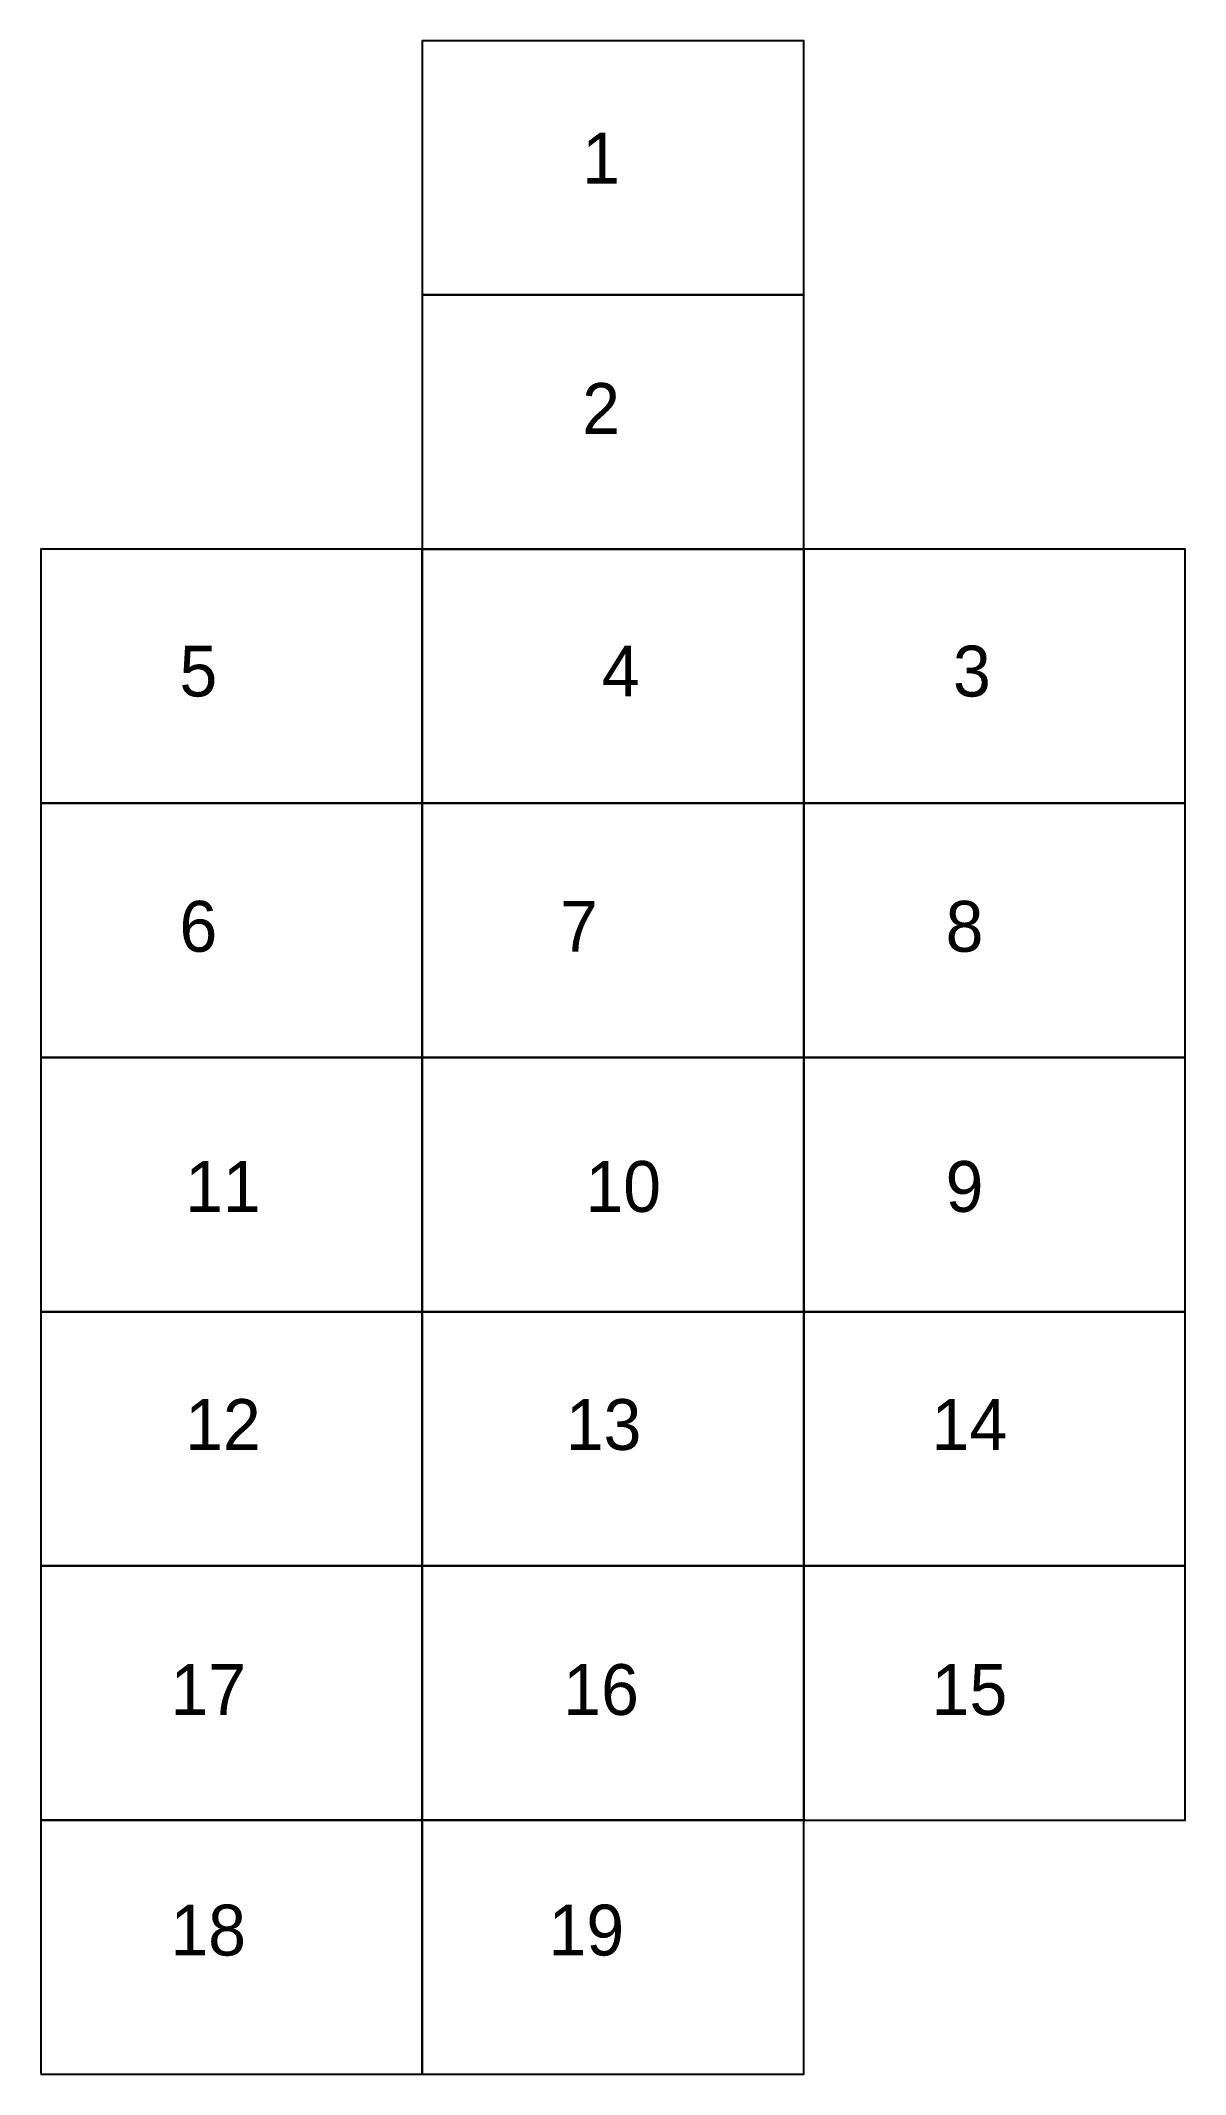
# Model space of a CAD drawing. Header units: metres. Extents: x 4653000 to 4655250, y 2306000 to 2310000.
import ezdxf
from ezdxf.enums import TextEntityAlignment as Align

# ---------------------------------------------------------------- set-up
doc = ezdxf.new("R2010")
doc.units = ezdxf.units.M
doc.header["$MEASUREMENT"] = 0
doc.linetypes.add('DGN Style 3', pattern=[92.779933, 66.271381, -26.508552])
doc.layers.add('Level 53', color=5, linetype='Continuous', lineweight=0)
doc.layers.add('Level 60', color=1, linetype='Continuous', lineweight=0)
doc.styles.add('Style-ENGINEERING', font='ENGINEERING.shx')

msp = doc.modelspace()

# ---------------------------------------------------------------- linework, layer by layer
at = {"layer": 'Level 60', "color": 212, "linetype": 'Continuous', "lineweight": -3}
for points in [[(4653750, 2309500), (4654500, 2309500), (4654500, 2310000), (4653750, 2310000)], [(4653750, 2309000), (4654500, 2309000), (4654500, 2309500), (4653750, 2309500)], [(4653000, 2308500), (4653750, 2308500), (4653750, 2309000), (4653000, 2309000)], [(4653750, 2308500), (4654500, 2308500), (4654500, 2309000), (4653750, 2309000)], [(4654500, 2308500), (4655250, 2308500), (4655250, 2309000), (4654500, 2309000)], [(4653000, 2308000), (4653750, 2308000), (4653750, 2308500), (4653000, 2308500)], [(4653750, 2308000), (4654500, 2308000), (4654500, 2308500), (4653750, 2308500)], [(4654500, 2308000), (4655250, 2308000), (4655250, 2308500), (4654500, 2308500)], [(4653000, 2307500), (4653750, 2307500), (4653750, 2308000), (4653000, 2308000)], [(4653750, 2307500), (4654500, 2307500), (4654500, 2308000), (4653750, 2308000)], [(4654500, 2307500), (4655250, 2307500), (4655250, 2308000), (4654500, 2308000)], [(4653000, 2307000), (4653750, 2307000), (4653750, 2307500), (4653000, 2307500)], [(4653750, 2307000), (4654500, 2307000), (4654500, 2307500), (4653750, 2307500)], [(4654500, 2307000), (4655250, 2307000), (4655250, 2307500), (4654500, 2307500)], [(4653000, 2306500), (4653750, 2306500), (4653750, 2307000), (4653000, 2307000)], [(4653750, 2306500), (4654500, 2306500), (4654500, 2307000), (4653750, 2307000)], [(4654500, 2306500), (4655250, 2306500), (4655250, 2307000), (4654500, 2307000)], [(4653000, 2306000), (4653750, 2306000), (4653750, 2306500), (4653000, 2306500)], [(4653750, 2306000), (4654500, 2306000), (4654500, 2306500), (4653750, 2306500)]]:
    msp.add_3dface(points, dxfattribs=at)

# ---------------------------------------------------------------- texts
at = {"layer": 'Level 53', "color": 212, "linetype": 'DGN Style 3', "lineweight": -3, "style": 'Style-ENGINEERING'}
for s, p in [('1', (4654101.57881, 2309768.952069)), ('2', (4654101.57881, 2309276.579849)), ('5', (4653309.921515, 2308760.071736)), ('4', (4654140.196239, 2308760.071736)), ('3', (4654830.482783, 2308760.071736)), ('6', (4653309.921515, 2308258.045158)), ('7', (4654058.134202, 2308258.045158)), ('8', (4654816.001247, 2308258.045158)), ('11', (4653358.193301, 2307746.364224)), ('10', (4654145.023418, 2307746.364224)), ('9', (4654816.001247, 2307746.364224)), ('12', (4653358.193301, 2307278.127897)), ('13', (4654106.405989, 2307278.127897)), ('14', (4654825.655604, 2307278.127897)), ('17', (4653329.230229, 2306756.792605)), ('16', (4654101.57881, 2306756.792605)), ('15', (4654825.655604, 2306756.792605)), ('18', (4653329.230229, 2306283.729099)), ('19', (4654072.615738, 2306283.729099))]:
    msp.add_text(s, height=100, dxfattribs=at).set_placement(p, align=Align.MIDDLE_CENTER)

doc.saveas('drawing.dxf')
